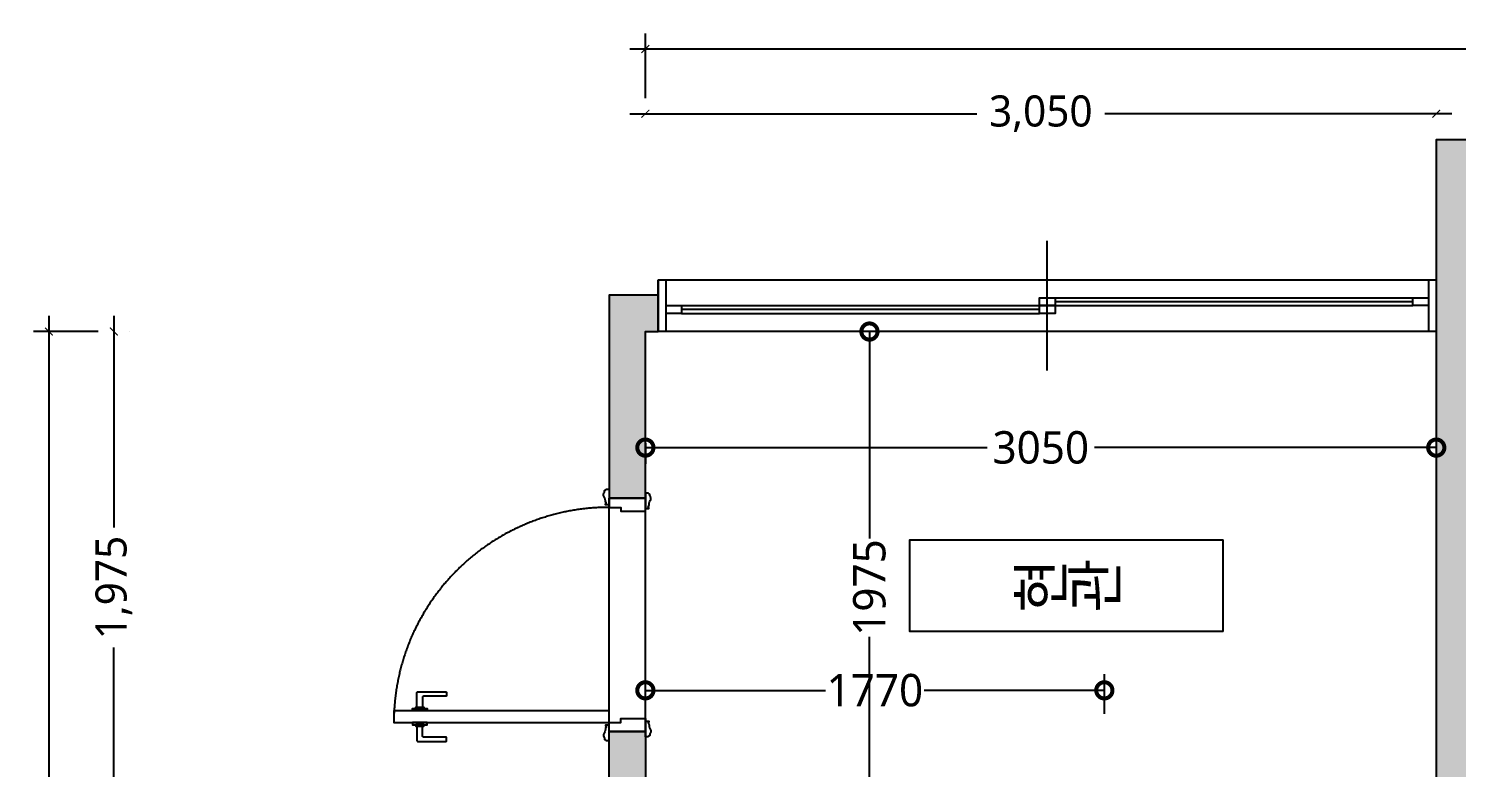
# Model space of a CAD drawing. Header units: millimetres. Extents: x -41292 to 298682, y -22072 to 33155.
# Drawn here: x -41292 to -35785, y 28362 to 31212 of the extents above; entities that cross this region are included whole.
import ezdxf
from ezdxf.enums import TextEntityAlignment as Align

# ---------------------------------------------------------------- set-up
doc = ezdxf.new("R2010")
doc.units = ezdxf.units.MM
doc.linetypes.add('HIDDEN', pattern=[9.525, 6.35, -3.175])
for name, color, linetype in [('0-ELC TEXT', 7, 'Continuous'), ('02-WAL', 2, 'Continuous'), ('03-TEXT', 3, 'Continuous'), ('3.기호.계단선', 30, 'Continuous'), ('F-地坪分割线', 251, 'Continuous'), ('P-门', 4, 'Continuous'), ('S-DIM', 7, 'Continuous'), ('도면층4', 4, 'Continuous'), ('인테리어_해치_벽체', 8, 'Continuous')]:
    doc.layers.add(name, color=color, linetype=linetype)
doc.styles.add('HY 울릉도 L', font='@Microsoft JhengHei UI Light.ttf')
doc.styles.add('넥슨고딕', font='@Microsoft JhengHei Light.ttf')
doc.styles.add('코레일둥고', font='@Microsoft JhengHei Light.ttf')
doc.dimstyles.new('50', dxfattribs={"dimscale": 50, "dimtxt": 2.5, "dimasz": 2.5, "dimexe": 1.25, "dimexo": 2, "dimtad": 0, "dimdec": 0, "dimtxsty": '넥슨고딕', "dimblk": 'DOTSMALL', "dimcen": 2.5, "dimclrd": 1, "dimclre": 1, "dimclrt": 2, "dimadec": 0, "dimazin": 0, "dimtfac": 1, "dimtdec": 0, "dimtix": 1, "dimtmove": 0, "dimatfit": 3, "dimldrblk": 'DOTSMALL', "dimfxl": 1.25, "dimarcsym": 0})
doc.dimstyles.new('60', dxfattribs={"dimscale": 60, "dimtxt": 2, "dimasz": 0.5, "dimexe": 1, "dimexo": 1, "dimgap": 1, "dimtad": 0, "dimdec": 0, "dimrnd": 0.05, "dimdsep": 46, "dimlunit": 6, "dimtxsty": 'HY 울릉도 L', "dimblk": 'ARCHTICK', "dimcen": 2.5, "dimdle": 1, "dimclrd": 1, "dimclre": 1, "dimclrt": 2, "dimadec": 0, "dimazin": 0, "dimtfac": 1, "dimtdec": 0, "dimtix": 1, "dimtmove": 2, "dimatfit": 3, "dimldrblk": 'ARCHTICK', "dimfxl": 1, "dimlwd": -1, "dimlwe": -1, "dimarcsym": 0})

# ---------------------------------------------------------------- blocks, each defined once
blk = doc.blocks.new('_ArchTick')
at = {"color": 0, "linetype": 'ByBlock', "const_width": 0.15}
blk.add_lwpolyline([(-0.5, -0.5), (0.5, 0.5)], dxfattribs=at)
blk = doc.blocks.new('*D61')
at = {"layer": '3.기호.계단선', "color": 1, "transparency": 16777216}
for p, q in [((-40963.1, 30103.4), (-40963.1, 29287.1)), ((-40903.1, 30043.4), (-40903.1, 30043.4)), ((-40963.1, 28008.4), (-40963.1, 28824.7)), ((-40903.1, 28068.4), (-40903.1, 28068.4))]:
    blk.add_line(p, q, dxfattribs=at)
at = {"layer": 'Defpoints', "color": 0, "transparency": 16777216}
for p in [(-40963.1, 30043.4), (-40963.1, 28068.4), (-40963.1, 28068.4)]:
    blk.add_point(p, dxfattribs=at)
at = {"layer": '3.기호.계단선', "color": 1, "transparency": 16777216, "xscale": 30, "yscale": 30, "zscale": 30}
for p, rotation in [((-40963.1, 30043.4), 90), ((-40963.1, 28068.4), 270)]:
    blk.add_blockref('_ArchTick', p, dxfattribs=dict(at, rotation=rotation))
at = {"layer": '3.기호.계단선', "color": 2, "transparency": 16777216, "insert": (-40963.1, 29055.9), "char_height": 120, "attachment_point": 5, "rotation": 90, "style": 'HY 울릉도 L'}
blk.add_mtext('1,975', dxfattribs=at)
blk = doc.blocks.new('*D65')
at = {"layer": '3.기호.계단선', "color": 1, "transparency": 16777216}
for p, q in [((-41213.1, 30103.4), (-41213.1, 24727.1)), ((-41023.1, 30043.4), (-41273.1, 30043.4)), ((-41213.1, 18873.4), (-41213.1, 24249.7)), ((-41023.1, 18933.4), (-41273.1, 18933.4))]:
    blk.add_line(p, q, dxfattribs=at)
at = {"layer": 'Defpoints', "color": 0, "transparency": 16777216}
for p in [(-40963.1, 30043.4), (-41213.1, 18933.4), (-40963.1, 18933.4)]:
    blk.add_point(p, dxfattribs=at)
at = {"layer": '3.기호.계단선', "color": 1, "transparency": 16777216, "xscale": 30, "yscale": 30, "zscale": 30}
for p, rotation in [((-41213.1, 30043.4), 90), ((-41213.1, 18933.4), 270)]:
    blk.add_blockref('_ArchTick', p, dxfattribs=dict(at, rotation=rotation))
at = {"layer": '3.기호.계단선', "color": 2, "transparency": 16777216, "insert": (-41213.1, 24488.4), "char_height": 120, "attachment_point": 5, "rotation": 90, "style": 'HY 울릉도 L'}
blk.add_mtext('11,110', dxfattribs=at)
blk = doc.blocks.new('*D66')
at = {"layer": '3.기호.계단선', "color": 1, "transparency": 16777216}
for p, q in [((-38973.1, 30883.4), (-37635.3, 30883.4)), ((-35803.1, 30883.4), (-37141, 30883.4))]:
    blk.add_line(p, q, dxfattribs=at)
at = {"layer": 'Defpoints', "color": 0, "transparency": 16777216}
for p in [(-38913.1, 30883.4), (-35863.1, 30883.4), (-35863.1, 30883.4)]:
    blk.add_point(p, dxfattribs=at)
at = {"layer": '3.기호.계단선', "color": 1, "transparency": 16777216, "xscale": 30, "yscale": 30, "zscale": 30, "rotation": 180}
blk.add_blockref('_ArchTick', (-38913.1, 30883.4), dxfattribs=at)
at = {"layer": '3.기호.계단선', "color": 1, "transparency": 16777216, "xscale": 30, "yscale": 30, "zscale": 30}
blk.add_blockref('_ArchTick', (-35863.1, 30883.4), dxfattribs=at)
at = {"layer": '3.기호.계단선', "color": 2, "transparency": 16777216, "insert": (-37388.1, 30883.4), "char_height": 120, "attachment_point": 5, "style": 'HY 울릉도 L'}
blk.add_mtext('3,050', dxfattribs=at)
blk = doc.blocks.new('*D70')
at = {"layer": '3.기호.계단선', "color": 1, "transparency": 16777216}
for p, q in [((-38913.1, 30943.4), (-38913.1, 31193.4)), ((-25663.1, 30943.4), (-25663.1, 31193.4)), ((-38973.1, 31133.4), (-32567.4, 31133.4)), ((-25603.1, 31133.4), (-32008.9, 31133.4))]:
    blk.add_line(p, q, dxfattribs=at)
at = {"layer": 'Defpoints', "color": 0, "transparency": 16777216}
for p in [(-25663.1, 31133.4), (-38913.1, 30883.4), (-25663.1, 30883.4)]:
    blk.add_point(p, dxfattribs=at)
at = {"layer": '3.기호.계단선', "color": 1, "transparency": 16777216, "xscale": 30, "yscale": 30, "zscale": 30, "rotation": 180}
blk.add_blockref('_ArchTick', (-38913.1, 31133.4), dxfattribs=at)
at = {"layer": '3.기호.계단선', "color": 1, "transparency": 16777216, "xscale": 30, "yscale": 30, "zscale": 30}
blk.add_blockref('_ArchTick', (-25663.1, 31133.4), dxfattribs=at)
at = {"layer": '3.기호.계단선', "color": 2, "transparency": 16777216, "insert": (-32288.1, 31133.4), "char_height": 120, "attachment_point": 5, "style": 'HY 울릉도 L'}
blk.add_mtext('13,250', dxfattribs=at)
blk = doc.blocks.new('shdushs')
at = {"layer": '인테리어_해치_벽체'}
h = blk.add_hatch(color=256, dxfattribs=at)
h.dxf.hatch_style = 1
h.paths.add_polyline_path([(278642.7, 3821.1), (279542.7, 3821.1), (279542.7, 3081.1), (278642.7, 3081.1)], flags=16)
h.paths.add_polyline_path([(277152.7, 3961.1), (277872.7, 3961.1), (277872.7, 151.1), (277922.7, 151.1), (277922.7, 11.1), (277732.7, 11.1), (277732.7, 3821.1), (277732.7, 3821.1), (277732.7, 3821.1), (277152.7, 3821.1)])
h.paths.add_polyline_path([(273717.7, 4561.1), (275322.7, 4561.1), (275322.7, 3821.1), (275272.7, 3821.1), (275272.7, 2461.1), (275322.7, 2461.1), (275322.7, 2321.1), (274602.7, 2321.1), (274602.7, -758.9), (274652.7, -758.9), (274652.7, -898.9), (274462.7, -898.9), (274462.7, 2321.1), (274362.7, 2321.1), (274362.7, 2461.1), (275132.7, 2461.1), (275132.7, 4321.1), (273717.7, 4321.1)])
h.paths.add_polyline_path([(271533.2, 3011.1), (271533.2, 2871.1), (272442.7, 2871.1), (272442.7, 2321.1), (272632.7, 2321.1), (272632.7, 2461.1), (272582.7, 2461.1), (272582.7, 3011.1)])
h.paths.add_polyline_path([(268942.7, 1846.1), (268942.7, 1716.1), (269342.7, 1716.1), (269342.7, -898.9), (271112.7, -906.8), (271112.7, -766.8), (269482.7, -758.9), (269482.7, 2871.1), (270375.8, 2871.1), (270375.8, 3011.1), (269482.7, 3011.1), (269482.7, 4321.1), (270617.7, 4321.1), (270617.7, 4561.1), (269342.7, 4561.1), (269342.7, 1846.1)])
h.paths.add_polyline_path([(276332.7, -2313.9), (277872.7, -2313.9), (277872.7, -2463.9), (276332.7, -2463.9)])
h.paths.add_polyline_path([(275552.7, -898.9), (275552.7, -758.9), (277872.7, -758.9), (277872.7, -898.9)])
h.paths.add_polyline_path([(270682.7, -2463.9), (270342.7, -2463.9), (270342.7, -2313.9), (270682.7, -2313.9)])
h.paths.add_polyline_path([(269842.7, -6133.9), (270682.7, -6133.9), (270682.7, -6283.9), (269842.7, -6283.9)])
h.paths.add_polyline_path([(275142.7, -6283.9), (275681.3, -6283.9), (275681.3, -6133.9), (275382.7, -6133.9), (275382.7, -2463.9), (275432.7, -2463.9), (275432.7, -2313.9), (275142.7, -2313.9), (275142.7, -6283.9)])
h.paths.add_polyline_path([(278812.7, -7888.9), (278812.7, -8128.9), (279782.7, -8128.9), (279782.7, 3961.1), (278502.7, 3961.1), (278502.7, 2941.1), (279542.7, 2941.1), (279542.7, 151.1), (278722.7, 151.1), (278722.7, 11.1), (279542.7, 11.1), (279542.7, -2313.9), (278872.7, -2313.9), (278872.7, -2463.9), (279542.7, -2463.9), (279542.7, -6133.9), (278812.7, -6133.9), (278812.7, -6283.9), (279542.7, -6283.9), (279542.7, -7888.9)])
h.paths.add_polyline_path([(274612.7, -7888.9), (276112.7, -7888.9), (276112.7, -8128.9), (274612.7, -8128.9)])
h.paths.add_polyline_path([(270167.7, -7288.9), (270682.7, -7288.9), (270682.7, -7888.9), (271212.7, -7888.9), (271212.7, -8128.9), (270167.7, -8128.9)])
h.paths.add_polyline_path([(267542.7, -7288.9), (267282.7, -7288.9), (267282.7, -7528.9), (267782.7, -7528.9), (267782.7, -6283.9), (268382.7, -6283.9), (268382.7, -6133.9), (267782.7, -6133.9), (267782.7, -2463.9), (269442.7, -2463.9), (269442.7, -2313.9), (267442.7, -2313.9), (267442.7, -2463.9), (267542.7, -2463.9), (267542.7, -6133.9), (266942.7, -6133.9), (266942.7, -6283.9), (267542.7, -6283.9)])
h.paths.add_polyline_path([(266372.7, 1716.1), (265697.7, 1716.1), (265697.7, -763.9), (266507.7, -763.9), (266507.7, -893.9), (265697.7, -893.9), (265697.7, -2313.9), (266542.7, -2313.9), (266542.7, -2463.9), (264582.7, -2463.9), (264582.7, -6133.9), (265182.7, -6133.9), (265182.7, -6283.9), (264582.7, -6283.9), (264582.7, -7288.9), (265182.7, -7288.9), (265182.7, -7528.9), (264342.7, -7528.9), (264342.7, -2313.9), (265547.7, -2313.9), (265547.7, 1846.1), (266152.7, 1846.1), (266152.7, 2277.9), (266292.7, 2277.9), (266292.7, 1846.1), (266372.7, 1846.1)])
h.paths.add_polyline_path([(266822.7, 1846.1), (268042.7, 1846.1), (268042.7, 1716.1), (267487.7, 1716.1), (267487.7, -893.9), (267307.7, -893.9), (267307.7, -763.9), (267357.7, -763.9), (267357.7, 1716.1), (266822.7, 1716.1)])
h.paths.add_polyline_path([(266342.7, 3961.1), (266152.7, 3961.1), (266152.7, 3177.9), (266292.7, 3177.9), (266292.7, 3821.1), (266342.7, 3821.1)])
at = {"layer": '02-WAL'}
for points in [[(268942.7, 1846.1), (268942.7, 1716.1), (269342.7, 1716.1), (269342.7, -898.9), (271112.7, -906.8), (271112.7, -766.8), (269482.7, -758.9), (269482.7, 2871.1), (270375.8, 2871.1), (270375.8, 3011.1), (269482.7, 3011.1), (269482.7, 4321.1), (270617.7, 4321.1), (270617.7, 4561.1), (269342.7, 4561.1), (269342.7, 1846.1), (268942.7, 1846.1)], [(266342.7, 3961.1), (266152.7, 3961.1), (266152.7, 3177.9), (266292.7, 3177.9), (266292.7, 3821.1), (266342.7, 3821.1), (266342.7, 3961.1)], [(265547.7, -2313.9), (265547.7, 1846.1), (266152.7, 1846.1), (266152.7, 2277.9), (266292.7, 2277.9), (266292.7, 1846.1), (266372.7, 1846.1), (266372.7, 1716.1)]]:
    blk.add_lwpolyline(points, dxfattribs=at)
blk = doc.blocks.new('_DotSmall')
at = {"color": 0, "linetype": 'ByBlock', "const_width": 0.5}
blk.add_lwpolyline([(-0.0625, 0, 1), (0.0625, 0, 1)], format="xyb", close=True, dxfattribs=at)
blk = doc.blocks.new('*D91')
at = {"layer": 'Defpoints', "color": 0, "transparency": 16777216}
for p in [(-38913.1, 29712.5), (-35863.1, 29712.5), (-35863.1, 29595.7)]:
    blk.add_point(p, dxfattribs=at)
at = {"layer": 'S-DIM', "color": 1, "lineweight": -2, "transparency": 16777216}
for p, q in [((-38913.1, 29612.5), (-38913.1, 29533.2)), ((-38913.1, 29595.7), (-37594.6, 29595.7)), ((-35863.1, 29595.7), (-37181.7, 29595.7)), ((-35863.1, 29612.5), (-35863.1, 29533.2))]:
    blk.add_line(p, q, dxfattribs=at)
at = {"layer": 'S-DIM', "color": 1, "lineweight": -2, "transparency": 16777216, "xscale": 125, "yscale": 125, "zscale": 125, "rotation": 180}
blk.add_blockref('_DotSmall', (-38913.1, 29595.7), dxfattribs=at)
at = {"layer": 'S-DIM', "color": 1, "lineweight": -2, "transparency": 16777216, "xscale": 125, "yscale": 125, "zscale": 125}
blk.add_blockref('_DotSmall', (-35863.1, 29595.7), dxfattribs=at)
at = {"layer": 'S-DIM', "color": 2, "transparency": 16777216, "insert": (-37388.1, 29595.7), "char_height": 125, "attachment_point": 5, "style": '넥슨고딕'}
blk.add_mtext('3050', dxfattribs=at)
blk = doc.blocks.new('*D92')
at = {"layer": 'Defpoints', "color": 0, "transparency": 16777216}
for p in [(-37963.8, 30043.4), (-38048.9, 28068.4), (-37963.8, 28068.4)]:
    blk.add_point(p, dxfattribs=at)
at = {"layer": 'S-DIM', "color": 1, "lineweight": -2, "transparency": 16777216}
for p, q in [((-38063.8, 30043.4), (-38111.4, 30043.4)), ((-38048.9, 30043.4), (-38048.9, 29245.7)), ((-38048.9, 28068.4), (-38048.9, 28866.1)), ((-38063.8, 28068.4), (-38111.4, 28068.4))]:
    blk.add_line(p, q, dxfattribs=at)
at = {"layer": 'S-DIM', "color": 1, "lineweight": -2, "transparency": 16777216, "xscale": 125, "yscale": 125, "zscale": 125}
for p, rotation in [((-38048.9, 30043.4), 90), ((-38048.9, 28068.4), 270)]:
    blk.add_blockref('_DotSmall', p, dxfattribs=dict(at, rotation=rotation))
at = {"layer": 'S-DIM', "color": 2, "transparency": 16777216, "insert": (-38048.9, 29055.9), "char_height": 125, "attachment_point": 5, "rotation": 90, "style": '넥슨고딕'}
blk.add_mtext('1975', dxfattribs=at)
blk = doc.blocks.new('ywsp3')
at = {"lineweight": -3}
blk.add_lwpolyline([(-60, 12), (-60, 0), (0, 0), (0, 14), (-3, 14, -1), (-10, 14, -0.128551), (-31, 18.7, 0.3547), (-50, 17), (-55, 17, -0.414214), (-60, 12)], format="xyb", dxfattribs=at)
blk = doc.blocks.new('ydhd1')
blk.add_lwpolyline([(-10.8, 13.6), (-10.8, 70.3, -0.414214), (-7.8, 73.3), (100.7, 73.3, -0.414214), (103.7, 70.3), (103.7, 59, -0.414214), (100.7, 56), (13.8, 56, 0.414214), (10.8, 53), (10.8, 13.6)], format="xyb")
for points in [[(28, 0), (-28, 0), (-28, 8.6), (28, 8.6)], [(15.4, 8.6), (-15.4, 8.6), (-15.4, 13.6), (15.4, 13.6)]]:
    blk.add_lwpolyline(points, close=True)
blk = doc.blocks.new('yqd_1_900_140_ydhd1_ywsp3_45_0_0_3')
at = {"layer": 'F-地坪分割线'}
for p, q in [((-0.5, 0.0778), (0.5, 0.0778)), ((-0.5, -0.0778), (0.5, -0.0778))]:
    blk.add_line(p, q, dxfattribs=at)
at = {"layer": 'P-门'}
for points in [[(-0.4611, 0.0778), (-0.4111, 0.0778), (-0.4111, 1), (-0.4611, 1)], [(-0.5, 0.0778), (-0.4611, 0.0778), (-0.4611, 0.0278), (-0.4444, 0.0278), (-0.4444, -0.0778), (-0.5, -0.0778)], [(0.5, 0.0778), (0.4611, 0.0778), (0.4611, 0.0278), (0.4444, 0.0278), (0.4444, -0.0778), (0.5, -0.0778)]]:
    blk.add_lwpolyline(points, close=True, dxfattribs=at)
at = {"layer": 'P-门', "linetype": 'HIDDEN', "ltscale": 15}
blk.add_arc((-0.4611, 0.0778), 0.9222, 0, 90, dxfattribs=at)
at = {"layer": 'P-门', "yscale": 0.001111111111111, "zscale": 0.001111111111111}
for p, xscale, rotation in [((-0.4611, 0.8889), -0.001111111111111, 90.00000000000593), ((-0.4111, 0.8889), 0.001111111111111, 270.0000000000178)]:
    blk.add_blockref('ydhd1', p, dxfattribs=dict(at, xscale=xscale, rotation=rotation))
at = {"layer": 'P-门', "zscale": 0.001111111111111}
for p, xscale, yscale in [((-0.4722, 0.0778), 0.001111111111111, 0.001111111111111), ((0.4722, 0.0778), -0.001111111111111, 0.001111111111111), ((-0.4556, -0.0778), 0.001111111111111, -0.001111111111111), ((0.4556, -0.0778), -0.001111111111111, -0.001111111111111)]:
    blk.add_blockref('ywsp3', p, dxfattribs=dict(at, xscale=xscale, yscale=yscale))
blk = doc.blocks.new('sheisdxse')
for p, q in [((333845.6, -26822.1), (333705.6, -26822.1)), ((333845.6, -26822.1), (333705.6, -26822.1)), ((333845.6, -27722.1), (333705.6, -27722.1))]:
    blk.add_line(p, q)
at = {"layer": '도면층4'}
for p, q in [((335395.6, -26328.9), (335395.6, -25828.9)), ((333895.6, -26178.9), (333895.6, -25978.9)), ((333895.6, -25978.9), (336895.6, -25978.9)), ((333895.6, -25978.9), (333895.6, -26178.9)), ((333925.6, -26178.9), (333925.6, -25978.9)), ((336865.6, -25978.9), (336865.6, -26178.9)), ((336895.6, -25978.9), (336895.6, -26178.9)), ((336895.6, -25978.9), (336895.6, -26178.9)), ((333985.6, -26078.9), (335365.6, -26078.9)), ((335365.6, -26093.9), (333985.6, -26093.9)), ((335425.6, -26048.9), (336805.6, -26048.9)), ((336805.6, -26063.9), (335425.6, -26063.9)), ((335425.6, -26078.9), (336805.6, -26078.9)), ((333985.6, -26108.9), (335365.6, -26108.9)), ((336895.6, -26178.9), (333895.6, -26178.9))]:
    blk.add_line(p, q, dxfattribs=at)
for points in [[(333985.6, -26078.9), (333985.6, -26108.9), (333925.6, -26108.9), (333925.6, -26078.9)], [(335425.6, -26048.9), (335425.6, -26078.9), (335365.6, -26078.9), (335365.6, -26048.9)], [(335425.6, -26078.9), (335425.6, -26108.9), (335365.6, -26108.9), (335365.6, -26078.9)], [(336865.6, -26048.9), (336865.6, -26078.9), (336805.6, -26078.9), (336805.6, -26048.9)]]:
    blk.add_lwpolyline(points, close=True, dxfattribs=at)
at = {"layer": 'P-门', "xscale": 900, "yscale": 900, "zscale": 900, "rotation": 90.00000000000001}
blk.add_blockref('yqd_1_900_140_ydhd1_ywsp3_45_0_0_3', (333775.6, -27272.1), dxfattribs=at)
blk = doc.blocks.new('*D104')
at = {"layer": 'Defpoints', "color": 0, "transparency": 16777216}
for p in [(-37143.1, 28659.3), (-38913.1, 28468.4), (-37143.1, 28468.4)]:
    blk.add_point(p, dxfattribs=at)
at = {"layer": 'S-DIM', "color": 1, "lineweight": -2, "transparency": 16777216}
for p, q in [((-38913.1, 28568.4), (-38913.1, 28721.8)), ((-37143.1, 28568.4), (-37143.1, 28721.8)), ((-38913.1, 28659.3), (-38218.9, 28659.3)), ((-37143.1, 28659.3), (-37837.4, 28659.3))]:
    blk.add_line(p, q, dxfattribs=at)
at = {"layer": 'S-DIM', "color": 1, "lineweight": -2, "transparency": 16777216, "xscale": 125, "yscale": 125, "zscale": 125, "rotation": 180}
blk.add_blockref('_DotSmall', (-38913.1, 28659.3), dxfattribs=at)
at = {"layer": 'S-DIM', "color": 1, "lineweight": -2, "transparency": 16777216, "xscale": 125, "yscale": 125, "zscale": 125}
blk.add_blockref('_DotSmall', (-37143.1, 28659.3), dxfattribs=at)
at = {"layer": 'S-DIM', "color": 2, "transparency": 16777216, "insert": (-38028.1, 28659.3), "char_height": 125, "attachment_point": 5, "style": '넥슨고딕'}
blk.add_mtext('1770', dxfattribs=at)

msp = doc.modelspace()

# ---------------------------------------------------------------- linework, layer by layer
at = {"layer": '0-ELC TEXT'}
msp.add_line((-36685.45, 28886.08), (-36685.45, 29239.84), dxfattribs=at)
msp.add_lwpolyline([(-36685.45, 28886.08), (-37892.65, 28886.08), (-37892.65, 29239.84), (-36685.45, 29239.84)], dxfattribs=at)

# ---------------------------------------------------------------- block references
msp.add_blockref('shdushs', (-305205.87, 26222.34))

# ---------------------------------------------------------------- texts
at = {"layer": '03-TEXT', "style": '코레일둥고'}
msp.add_text('현관', height=166.667, dxfattribs=at).set_placement((-37294.03, 28986.39), align=Align.CENTER)

# ---------------------------------------------------------------- dimensions: what is measured, and where the dimension line sits
at = {"layer": '3.기호.계단선'}
for base, p2, picture, middle in [((-25663.14, 31133.42), (-25663.14, 30883.42), '*D70', (-32288.14, 31133.42)), ((-35863.14, 30883.42), (-35863.14, 30883.42), '*D66', (-37388.14, 30883.42))]:
    dim = msp.add_linear_dim(base=base, p1=(-38913.14, 30883.42), p2=p2, dimstyle='60', dxfattribs=at)
    dim.commit()
    dim.dimension.update_dxf_attribs({"geometry": picture, "text_midpoint": middle})
for base, p2, picture, middle in [((-41213.14, 18933.42), (-40963.14, 18933.42), '*D65', (-41213.14, 24488.42)), ((-40963.14, 28068.42), (-40963.14, 28068.42), '*D61', (-40963.14, 29055.92))]:
    dim = msp.add_linear_dim(base=base, p1=(-40963.14, 30043.42), p2=p2, angle=90, dimstyle='60', dxfattribs=at)
    dim.commit()
    dim.dimension.update_dxf_attribs({"geometry": picture, "text_midpoint": middle})
at = {"layer": 'S-DIM'}
dim = msp.add_linear_dim(base=(-38048.9, 28068.42), p1=(-37963.83, 30043.42), p2=(-37963.83, 28068.42), angle=90, dimstyle='50', dxfattribs=at)
dim.commit()
dim.dimension.update_dxf_attribs({"geometry": '*D92', "text_midpoint": (-38048.9, 29055.92)})
dim = msp.add_linear_dim(base=(-35863.14, 29595.74), p1=(-38913.14, 29712.51), p2=(-35863.14, 29712.51), dimstyle='50', dxfattribs=at)
dim.commit()
dim.dimension.update_dxf_attribs({"geometry": '*D91', "text_midpoint": (-37388.14, 29595.74)})

# ---------------------------------------------------------------- next in the draw order: block references
msp.add_blockref('sheisdxse', (-372758.77, 56222.34))

# ---------------------------------------------------------------- next in the draw order: dimensions: what is measured, and where the dimension line sits
dim = msp.add_linear_dim(base=(-37143.14, 28659.34), p1=(-38913.14, 28468.42), p2=(-37143.14, 28468.42), dimstyle='50', dxfattribs=at)
dim.commit()
dim.dimension.update_dxf_attribs({"geometry": '*D104', "text_midpoint": (-38028.14, 28659.34)})

doc.saveas('drawing.dxf')
